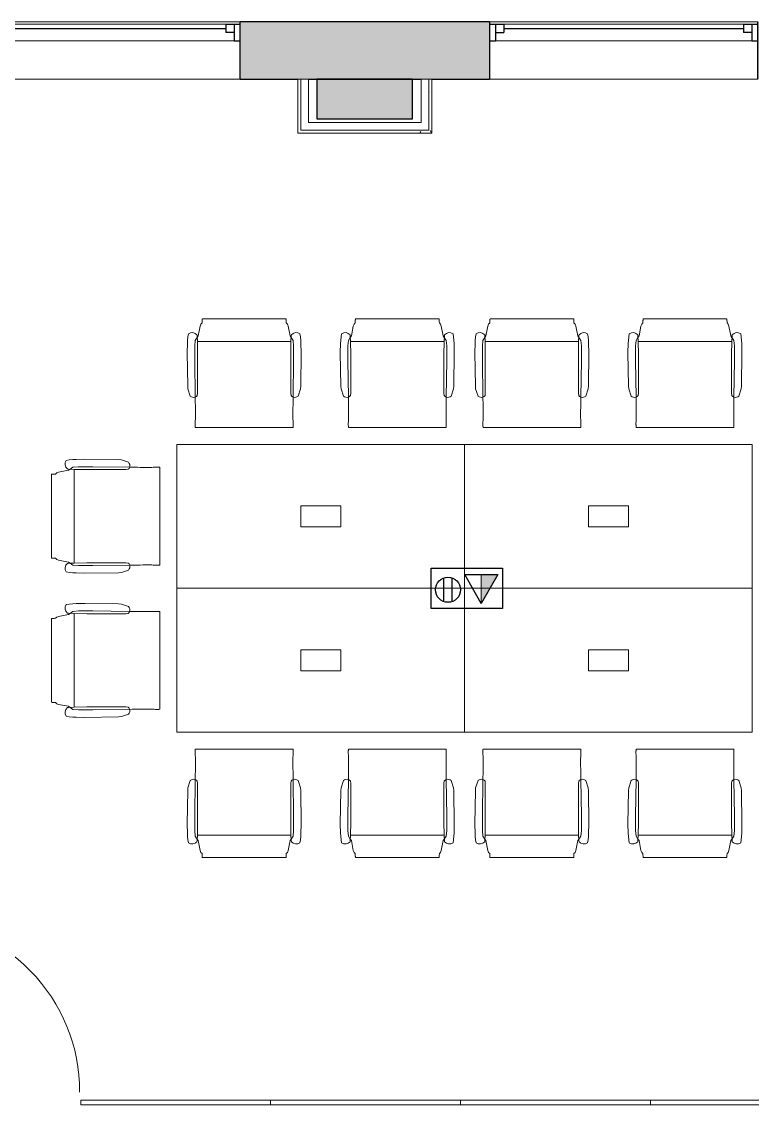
# Model space of a CAD drawing. Header units: inches. Extents: x 1808 to 2428, y 950 to 1857.
# Drawn here: x 2033.1 to 2185.4, y 1630.3 to 1856.9 of the extents above; entities that cross this region are included whole.
import ezdxf

# ---------------------------------------------------------------- set-up
doc = ezdxf.new("R2010")
doc.units = ezdxf.units.IN
doc.header["$MEASUREMENT"] = 0
for name, color, linetype, lineweight in [('A-ANNO-NOTE', 131, 'Continuous', 40), ('A-DOOR', 31, 'Continuous', 18), ('A-GENM', 13, 'Continuous', 18), ('A-GLAZ', 151, 'Continuous', 18), ('A-GLAZ-CURT', 52, 'Continuous', 9), ('A-WALL', 113, 'Continuous', 18), ('A-WALL-PATT', 111, 'Continuous', 18), ('I-FURN', 30, 'Continuous', 9), ('I-FURN-PNLS', 30, 'Continuous', 9), ('I-WALL', 2, 'Continuous', 18)]:
    doc.layers.add(name, color=color, linetype=linetype, lineweight=lineweight)
pattern_1 = [(0, (0, 0), (15.36, 3.84), [0.634, -10.886, 0.634, -10.886, -61.44]), (0, (0, 0), (15.36, 3.84), [-23.04, 0.634, -22.406, 0.634, -10.886, -26.88]), (0, (0, 0), (15.36, 3.84), [-57.6, 0.634, -7.046, 0.634, -18.566]), (120, (5.76, 1.92), (-11.0055376, 11.38215), [0.634, -10.886, 0.634, -10.886, -61.44]), (120, (5.76, 1.92), (-11.0055376, 11.38215), [-23.04, 0.634, -22.406, 0.634, -10.886, -26.88]), (120, (5.76, 1.92), (-11.0055376, 11.38215), [-57.6, 0.634, -7.046, 0.634, -18.566]), (240, (7.68, 9.6), (-4.3544624, -15.22215), [0.634, -10.886, 0.634, -10.886, -61.44]), (240, (7.68, 9.6), (-4.3544624, -15.22215), [-23.04, 0.634, -22.406, 0.634, -10.886, -26.88]), (240, (7.68, 9.6), (-4.3544624, -15.22215), [-57.6, 0.634, -7.046, 0.634, -18.566])]

# ---------------------------------------------------------------- blocks, each defined once
blk = doc.blocks.new('Generic Models 1 - Generic Models 1-7194762-MEZZANINE  POWER _ SIGNAL')
at = {"layer": 'A-GENM', "lineweight": 9}
h = blk.add_hatch(color=7, dxfattribs=at)
h.paths.add_polyline_path([(2189.66, 1049.66), (2200.38, 1049.66), (2200.38, 1062.93), (2173, 1062.93), (2173, 1049.66)], flags=0)
h.paths.add_polyline_path([(2200.38, 1262.58), (2200.38, 1270.53), (2176.63, 1270.53), (2176.63, 1262.58), (2189.66, 1262.58)], flags=0)
h.paths.add_polyline_path([(2367.13, 1346.73), (2374.63, 1346.73), (2374.63, 1365.98), (2367.13, 1365.98), (2367.13, 1358.18)], flags=0)
h.paths.add_polyline_path([(1921.63, 1443.7), (1951.63, 1443.7), (1951.63, 1459.54), (1921.63, 1459.54), (1921.63, 1449.7)], flags=0)
h.paths.add_polyline_path([(2184.63, 1445.23), (2205.63, 1445.23), (2205.63, 1459.73), (2184.63, 1459.73)], flags=0)
h.paths.add_polyline_path([(2367.63, 1446.22), (2374.63, 1446.22), (2374.63, 1459.73), (2367.63, 1459.73)], flags=0)
h.paths.add_polyline_path([(1844.88, 1610.85), (1844.88, 1660.6), (1829.88, 1660.6), (1829.88, 1665.6), (1819.63, 1665.6), (1819.63, 1610.85)], flags=0)
h.paths.add_polyline_path([(2374.63, 1630.31), (2374.63, 1681.1), (2365.13, 1681.1), (2365.13, 1630.31)], flags=0)
h.paths.add_polyline_path([(1991.25, 1642.75), (2009.38, 1642.75), (2009.38, 1665.6), (1990.88, 1665.6), (1990.88, 1642.75), (1991.2, 1642.75)], flags=0)
h.paths.add_polyline_path([(2224.38, 1646.48), (2224.38, 1665.6), (2205.88, 1665.6), (2205.88, 1646.48), (2224.13, 1646.48)], flags=0)
h.paths.add_polyline_path([(2009.38, 1819.62), (2009.88, 1819.62), (2009.88, 1844.85), (1990.83, 1844.85), (1990.83, 1844.2), (1990.88, 1844.2), (1990.88, 1819.62)], flags=0)
h.paths.add_polyline_path([(2205.88, 1833.6), (2232.75, 1833.6), (2232.75, 1844.85), (2205.88, 1844.85)], flags=0)
h.paths.add_polyline_path([(1828.13, 1833.6), (1828.13, 1844.85), (1819.63, 1844.85), (1819.63, 1833.6)], flags=0)
h.paths.add_polyline_path([(2374.63, 1836.23), (2374.63, 1844.85), (2356.63, 1844.85), (2356.63, 1836.23)], flags=0)
h.paths.add_polyline_path([(1913.9, 1836.6), (1913.9, 1844.85), (1899.93, 1844.85), (1899.93, 1836.6)], flags=0)
h.paths.add_polyline_path([(2114.57, 1836.6), (2114.57, 1844.85), (2094.6, 1844.85), (2094.6, 1836.6), (2110.29, 1836.6)], flags=0)
at = {"layer": 'A-GENM', "color": 8, "lineweight": 30}
for p, q in [((2114.57, 1844.85), (2094.6, 1844.85)), ((2094.6, 1844.85), (2094.6, 1836.6)), ((2114.57, 1836.6), (2114.57, 1844.85)), ((2094.6, 1836.6), (2114.57, 1836.6))]:
    blk.add_line(p, q, dxfattribs=at)
blk = doc.blocks.new('Window-Double-Hung - 48_ X 48_-7273517-MEZZANINE  POWER _ SIGNAL')
at = {"layer": 'A-GLAZ', "color": 8, "lineweight": 30}
for p, q in [((-28, 6), (-28, -6)), ((-28, 5.5), (-25, 5.5)), ((-26.75, 5.5), (-26.75, 2)), ((-25, 5.5), (-25, 3.75)), ((-25, 4.625), (25, 4.625)), ((25, 5.5), (28, 5.5)), ((25, 5.5), (25, 3.75)), ((26.75, 5.5), (26.75, 2)), ((28, -6), (28, 6)), ((-26.75, 3.75), (-25, 3.75)), ((26.75, 3.75), (25, 3.75)), ((-28, 2), (-26.75, 2)), ((26.75, 2), (28, 2))]:
    blk.add_line(p, q, dxfattribs=at)
at = {"layer": 'A-GLAZ'}
for p, q in [((28, 6), (-28, 6)), ((-28, -6), (28, -6))]:
    blk.add_line(p, q, dxfattribs=at)
at = {"layer": 'A-GLAZ', "lineweight": 9}
for p, q in [((-25, 5.5), (25, 5.5)), ((-26.75, 2), (26.75, 2))]:
    blk.add_line(p, q, dxfattribs=at)
blk = doc.blocks.new('large conference tables - large conference tables-7555010-MEZZANINE  POWER _ SIGNAL')
at = {"layer": 'I-FURN'}
for p, q in [((-85.14, 54.68), (-85.54, 52.61)), ((-84.99, 55.06), (-85.14, 54.68)), ((-84.74, 55.32), (-84.99, 55.06)), ((-67.25, 56.16), (-84.68, 56.16)), ((-66.94, 55.06), (-67.2, 55.32)), ((-66.87, 54.92), (-66.94, 55.06)), ((-66.79, 54.68), (-66.87, 54.92)), ((-66.39, 52.61), (-66.79, 54.68)), ((-53.61, 52.61), (-53.21, 54.68)), ((-53.21, 54.68), (-53.13, 54.92)), ((-53.13, 54.92), (-53.06, 55.06)), ((-53.06, 55.06), (-52.8, 55.32)), ((-52.75, 56.16), (-35.32, 56.16)), ((-35.26, 55.32), (-35.01, 55.06)), ((-35.01, 55.06), (-34.86, 54.68)), ((-34.86, 54.68), (-34.46, 52.61)), ((-25.14, 54.68), (-25.54, 52.61)), ((-24.99, 55.06), (-25.14, 54.68)), ((-24.74, 55.32), (-24.99, 55.06)), ((-7.25, 56.16), (-24.68, 56.16)), ((-6.94, 55.06), (-7.2, 55.32)), ((-6.87, 54.92), (-6.94, 55.06)), ((-6.79, 54.68), (-6.87, 54.92)), ((-6.39, 52.61), (-6.79, 54.68)), ((6.39, 52.61), (6.79, 54.68)), ((6.79, 54.68), (6.87, 54.92)), ((6.87, 54.92), (6.94, 55.06)), ((6.94, 55.06), (7.2, 55.32)), ((7.25, 56.16), (24.68, 56.16)), ((24.74, 55.32), (24.99, 55.06)), ((24.99, 55.06), (25.14, 54.68)), ((25.14, 54.68), (25.54, 52.61)), ((-87.7, 52.45), (-87.77, 51.68)), ((-87.59, 53.06), (-87.7, 52.45)), ((-85.77, 52.28), (-86.18, 51.68)), ((-85.79, 52.61), (-85.81, 52.84)), ((-85.73, 51.45), (-85.79, 52.61)), ((-85.54, 52.61), (-85.77, 52.28)), ((-66.16, 52.28), (-66.39, 52.61)), ((-66.14, 52.61), (-66.21, 51.45)), ((-65.76, 51.68), (-66.16, 52.28)), ((-66.12, 52.84), (-66.14, 52.61)), ((-64.23, 52.45), (-64.34, 53.06)), ((-64.16, 51.68), (-64.23, 52.45)), ((-55.84, 51.68), (-55.77, 52.45)), ((-55.77, 52.45), (-55.66, 53.06)), ((-54.24, 51.68), (-53.84, 52.28)), ((-53.88, 52.84), (-53.86, 52.61)), ((-53.86, 52.61), (-53.79, 51.45)), ((-53.84, 52.28), (-53.61, 52.61)), ((-34.46, 52.61), (-34.23, 52.28)), ((-34.27, 51.45), (-34.21, 52.61)), ((-34.23, 52.28), (-33.82, 51.68)), ((-34.21, 52.61), (-34.19, 52.84)), ((-32.41, 53.06), (-32.3, 52.45)), ((-32.3, 52.45), (-32.23, 51.68)), ((-27.7, 52.45), (-27.77, 51.68)), ((-27.59, 53.06), (-27.7, 52.45)), ((-25.77, 52.28), (-26.18, 51.68)), ((-25.79, 52.61), (-25.81, 52.84)), ((-25.73, 51.45), (-25.79, 52.61)), ((-25.54, 52.61), (-25.77, 52.28)), ((-6.16, 52.28), (-6.39, 52.61)), ((-6.14, 52.61), (-6.21, 51.45)), ((-5.76, 51.68), (-6.16, 52.28)), ((-6.12, 52.84), (-6.14, 52.61)), ((-4.23, 52.45), (-4.34, 53.06)), ((-4.16, 51.68), (-4.23, 52.45)), ((4.16, 51.68), (4.23, 52.45)), ((4.23, 52.45), (4.34, 53.06)), ((5.76, 51.68), (6.16, 52.28)), ((6.12, 52.84), (6.14, 52.61)), ((6.14, 52.61), (6.21, 51.45)), ((6.16, 52.28), (6.39, 52.61)), ((25.54, 52.61), (25.77, 52.28)), ((25.73, 51.45), (25.79, 52.61)), ((25.77, 52.28), (26.18, 51.68)), ((25.79, 52.61), (25.81, 52.84)), ((27.59, 53.06), (27.7, 52.45)), ((27.7, 52.45), (27.77, 51.68)), ((-87.8, 51.03), (-87.85, 49.17)), ((-87.77, 51.68), (-87.8, 51.03)), ((-86.18, 51.68), (-86.28, 50.52)), ((-86.28, 50.52), (-86.28, 47.52)), ((-85.68, 48.77), (-85.73, 51.45)), ((-85.73, 51.45), (-66.21, 51.45)), ((-66.21, 51.45), (-66.25, 48.77)), ((-65.65, 50.52), (-65.76, 51.68)), ((-65.65, 47.52), (-65.65, 50.52)), ((-64.13, 51.03), (-64.16, 51.68)), ((-64.08, 49.17), (-64.13, 51.03)), ((-55.92, 49.17), (-55.87, 51.03)), ((-55.87, 51.03), (-55.84, 51.68)), ((-54.35, 50.52), (-54.24, 51.68)), ((-54.35, 47.52), (-54.35, 50.52)), ((-53.79, 51.45), (-53.75, 48.77)), ((-34.27, 51.45), (-53.79, 51.45)), ((-34.32, 48.77), (-34.27, 51.45)), ((-33.82, 51.68), (-33.72, 50.52)), ((-33.72, 50.52), (-33.72, 47.52)), ((-32.23, 51.68), (-32.2, 51.03)), ((-32.2, 51.03), (-32.15, 49.17)), ((-27.8, 51.03), (-27.85, 49.17)), ((-27.77, 51.68), (-27.8, 51.03)), ((-26.18, 51.68), (-26.28, 50.52)), ((-26.28, 50.52), (-26.28, 47.52)), ((-25.68, 48.77), (-25.73, 51.45)), ((-25.73, 51.45), (-6.21, 51.45)), ((-6.21, 51.45), (-6.25, 48.77)), ((-5.65, 50.52), (-5.76, 51.68)), ((-5.65, 47.52), (-5.65, 50.52)), ((-4.13, 51.03), (-4.16, 51.68)), ((-4.08, 49.17), (-4.13, 51.03)), ((4.08, 49.17), (4.13, 51.03)), ((4.13, 51.03), (4.16, 51.68)), ((5.65, 50.52), (5.76, 51.68)), ((5.65, 47.52), (5.65, 50.52)), ((6.21, 51.45), (6.25, 48.77)), ((25.73, 51.45), (6.21, 51.45)), ((25.68, 48.77), (25.73, 51.45)), ((26.18, 51.68), (26.28, 50.52)), ((26.28, 50.52), (26.28, 47.52)), ((27.77, 51.68), (27.8, 51.03)), ((27.8, 51.03), (27.85, 49.17)), ((-87.85, 49.17), (-87.75, 42.17)), ((-85.68, 40.68), (-85.68, 48.77)), ((-66.25, 48.77), (-66.25, 40.68)), ((-64.18, 42.17), (-64.08, 49.17)), ((-55.82, 42.17), (-55.92, 49.17)), ((-53.75, 48.77), (-53.75, 40.68)), ((-34.32, 40.68), (-34.32, 48.77)), ((-32.15, 49.17), (-32.25, 42.17)), ((-27.85, 49.17), (-27.75, 42.17)), ((-25.68, 40.68), (-25.68, 48.77)), ((-6.25, 48.77), (-6.25, 40.68)), ((-4.18, 42.17), (-4.08, 49.17)), ((4.18, 42.17), (4.08, 49.17)), ((6.25, 48.77), (6.25, 40.68)), ((25.68, 40.68), (25.68, 48.77)), ((27.85, 49.17), (27.75, 42.17)), ((-86.28, 47.52), (-86.17, 39.85)), ((-65.76, 39.85), (-65.65, 47.52)), ((-54.24, 39.85), (-54.35, 47.52)), ((-33.72, 47.52), (-33.83, 39.85)), ((-26.28, 47.52), (-26.17, 39.85)), ((-5.76, 39.85), (-5.65, 47.52)), ((5.76, 39.85), (5.65, 47.52)), ((26.28, 47.52), (26.17, 39.85)), ((-87.75, 42.17), (-87.69, 41.58)), ((-87.69, 41.58), (-87.2, 40.08)), ((-64.73, 40.08), (-64.24, 41.58)), ((-64.24, 41.58), (-64.18, 42.17)), ((-55.76, 41.58), (-55.82, 42.17)), ((-55.27, 40.08), (-55.76, 41.58)), ((-32.31, 41.58), (-32.8, 40.08)), ((-32.25, 42.17), (-32.31, 41.58)), ((-27.75, 42.17), (-27.69, 41.58)), ((-27.69, 41.58), (-27.2, 40.08)), ((-4.73, 40.08), (-4.24, 41.58)), ((-4.24, 41.58), (-4.18, 42.17)), ((4.24, 41.58), (4.18, 42.17)), ((4.73, 40.08), (4.24, 41.58)), ((27.69, 41.58), (27.2, 40.08)), ((27.75, 42.17), (27.69, 41.58)), ((-85.74, 40.18), (-85.68, 40.68)), ((-66.25, 40.68), (-66.19, 40.18)), ((-53.75, 40.68), (-53.81, 40.18)), ((-34.26, 40.18), (-34.32, 40.68)), ((-25.74, 40.18), (-25.68, 40.68)), ((-6.25, 40.68), (-6.19, 40.18)), ((6.25, 40.68), (6.19, 40.18)), ((25.74, 40.18), (25.68, 40.68)), ((-86.14, 33.53), (-65.8, 33.53)), ((-33.86, 33.53), (-54.2, 33.53)), ((-26.14, 33.53), (-5.8, 33.53)), ((26.14, 33.53), (5.8, 33.53)), ((-112.45, 26.77), (-113.06, 26.66)), ((-111.68, 26.84), (-112.45, 26.77)), ((-111.68, 25.24), (-112.28, 24.84)), ((-111.03, 26.87), (-111.68, 26.84)), ((-110.52, 25.35), (-111.68, 25.24)), ((-109.17, 26.92), (-111.03, 26.87)), ((-107.52, 25.35), (-110.52, 25.35)), ((-102.17, 26.82), (-109.17, 26.92)), ((-99.85, 25.24), (-107.52, 25.35)), ((-101.58, 26.76), (-102.17, 26.82)), ((-100.08, 26.27), (-101.58, 26.76)), ((-93.53, 4.86), (-93.53, 25.2)), ((-116.16, 23.75), (-116.16, 6.32)), ((-115.06, 24.06), (-115.32, 23.8)), ((-114.92, 24.13), (-115.06, 24.06)), ((-114.68, 24.21), (-114.92, 24.13)), ((-112.61, 24.61), (-114.68, 24.21)), ((-112.84, 24.88), (-112.61, 24.86)), ((-112.61, 24.86), (-111.45, 24.79)), ((-112.28, 24.84), (-112.61, 24.61)), ((-111.45, 24.79), (-108.77, 24.75)), ((-111.45, 5.27), (-111.45, 24.79)), ((-108.77, 24.75), (-100.68, 24.75)), ((-100.68, 24.75), (-100.18, 24.81)), ((-115.32, 6.26), (-115.06, 6.01)), ((-115.06, 6.01), (-114.68, 5.86)), ((-114.68, 5.86), (-112.61, 5.46)), ((-112.61, 5.21), (-112.84, 5.19)), ((-112.61, 5.46), (-112.28, 5.23)), ((-111.45, 5.27), (-112.61, 5.21)), ((-112.28, 5.23), (-111.68, 4.82)), ((-111.68, 4.82), (-110.52, 4.72)), ((-108.77, 5.32), (-111.45, 5.27)), ((-110.52, 4.72), (-107.52, 4.72)), ((-100.68, 5.32), (-108.77, 5.32)), ((-107.52, 4.72), (-99.85, 4.83)), ((-100.18, 5.26), (-100.68, 5.32)), ((-113.06, 3.41), (-112.45, 3.3)), ((-112.45, 3.3), (-111.68, 3.23)), ((-111.68, 3.23), (-111.03, 3.2)), ((-111.03, 3.2), (-109.17, 3.15)), ((-109.17, 3.15), (-102.17, 3.25)), ((-102.17, 3.25), (-101.58, 3.31)), ((-101.58, 3.31), (-100.08, 3.8)), ((-113.06, -3.41), (-112.45, -3.3)), ((-112.45, -3.3), (-111.68, -3.23)), ((-111.68, -3.23), (-111.03, -3.2)), ((-111.03, -3.2), (-109.17, -3.15)), ((-109.17, -3.15), (-102.17, -3.25)), ((-102.17, -3.25), (-101.58, -3.31)), ((-101.58, -3.31), (-100.08, -3.8)), ((-116.16, -23.75), (-116.16, -6.32)), ((-115.32, -6.26), (-115.06, -6.01)), ((-115.06, -6.01), (-114.68, -5.86)), ((-114.68, -5.86), (-112.61, -5.46)), ((-112.61, -5.21), (-112.84, -5.19)), ((-111.45, -5.27), (-112.61, -5.21)), ((-112.61, -5.46), (-112.28, -5.23)), ((-112.28, -5.23), (-111.68, -4.82)), ((-111.68, -4.82), (-110.52, -4.72)), ((-108.77, -5.32), (-111.45, -5.27)), ((-111.45, -5.27), (-111.45, -24.79)), ((-110.52, -4.72), (-107.52, -4.72)), ((-100.68, -5.32), (-108.77, -5.32)), ((-107.52, -4.72), (-99.85, -4.83)), ((-100.18, -5.26), (-100.68, -5.32)), ((-93.53, -4.86), (-93.53, -25.2)), ((-115.06, -24.06), (-115.32, -23.8)), ((-114.92, -24.13), (-115.06, -24.06)), ((-114.68, -24.21), (-114.92, -24.13)), ((-112.61, -24.61), (-114.68, -24.21)), ((-112.84, -24.88), (-112.61, -24.86)), ((-112.28, -24.84), (-112.61, -24.61)), ((-112.61, -24.86), (-111.45, -24.79)), ((-111.68, -25.24), (-112.28, -24.84)), ((-111.45, -24.79), (-108.77, -24.75)), ((-108.77, -24.75), (-100.68, -24.75)), ((-100.68, -24.75), (-100.18, -24.81)), ((-112.45, -26.77), (-113.06, -26.66)), ((-111.68, -26.84), (-112.45, -26.77)), ((-110.52, -25.35), (-111.68, -25.24)), ((-111.03, -26.87), (-111.68, -26.84)), ((-109.17, -26.92), (-111.03, -26.87)), ((-107.52, -25.35), (-110.52, -25.35)), ((-102.17, -26.82), (-109.17, -26.92)), ((-99.85, -25.24), (-107.52, -25.35)), ((-101.58, -26.76), (-102.17, -26.82)), ((-100.08, -26.27), (-101.58, -26.76)), ((-86.14, -33.53), (-65.8, -33.53)), ((-33.86, -33.53), (-54.2, -33.53)), ((-26.14, -33.53), (-5.8, -33.53)), ((26.14, -33.53), (5.8, -33.53)), ((-87.69, -41.58), (-87.2, -40.08)), ((-86.28, -47.52), (-86.17, -39.85)), ((-85.74, -40.18), (-85.68, -40.68)), ((-85.68, -40.68), (-85.68, -48.77)), ((-66.25, -40.68), (-66.19, -40.18)), ((-66.25, -48.77), (-66.25, -40.68)), ((-65.76, -39.85), (-65.65, -47.52)), ((-64.73, -40.08), (-64.24, -41.58)), ((-55.27, -40.08), (-55.76, -41.58)), ((-54.24, -39.85), (-54.35, -47.52)), ((-53.75, -40.68), (-53.81, -40.18)), ((-53.75, -48.77), (-53.75, -40.68)), ((-34.26, -40.18), (-34.32, -40.68)), ((-34.32, -40.68), (-34.32, -48.77)), ((-33.72, -47.52), (-33.83, -39.85)), ((-32.31, -41.58), (-32.8, -40.08)), ((-27.69, -41.58), (-27.2, -40.08)), ((-26.28, -47.52), (-26.17, -39.85)), ((-25.74, -40.18), (-25.68, -40.68)), ((-25.68, -40.68), (-25.68, -48.77)), ((-6.25, -40.68), (-6.19, -40.18)), ((-6.25, -48.77), (-6.25, -40.68)), ((-5.76, -39.85), (-5.65, -47.52)), ((-4.73, -40.08), (-4.24, -41.58)), ((4.73, -40.08), (4.24, -41.58)), ((5.76, -39.85), (5.65, -47.52)), ((6.25, -40.68), (6.19, -40.18)), ((6.25, -48.77), (6.25, -40.68)), ((25.74, -40.18), (25.68, -40.68)), ((25.68, -40.68), (25.68, -48.77)), ((26.28, -47.52), (26.17, -39.85)), ((27.69, -41.58), (27.2, -40.08)), ((-87.85, -49.17), (-87.75, -42.17)), ((-87.75, -42.17), (-87.69, -41.58)), ((-64.24, -41.58), (-64.18, -42.17)), ((-64.18, -42.17), (-64.08, -49.17)), ((-55.82, -42.17), (-55.92, -49.17)), ((-55.76, -41.58), (-55.82, -42.17)), ((-32.25, -42.17), (-32.31, -41.58)), ((-32.15, -49.17), (-32.25, -42.17)), ((-27.85, -49.17), (-27.75, -42.17)), ((-27.75, -42.17), (-27.69, -41.58)), ((-4.24, -41.58), (-4.18, -42.17)), ((-4.18, -42.17), (-4.08, -49.17)), ((4.18, -42.17), (4.08, -49.17)), ((4.24, -41.58), (4.18, -42.17)), ((27.75, -42.17), (27.69, -41.58)), ((27.85, -49.17), (27.75, -42.17)), ((-86.28, -50.52), (-86.28, -47.52)), ((-65.65, -47.52), (-65.65, -50.52)), ((-54.35, -47.52), (-54.35, -50.52)), ((-33.72, -50.52), (-33.72, -47.52)), ((-26.28, -50.52), (-26.28, -47.52)), ((-5.65, -47.52), (-5.65, -50.52)), ((5.65, -47.52), (5.65, -50.52)), ((26.28, -50.52), (26.28, -47.52)), ((-87.8, -51.03), (-87.85, -49.17)), ((-85.68, -48.77), (-85.73, -51.45)), ((-66.21, -51.45), (-66.25, -48.77)), ((-64.08, -49.17), (-64.13, -51.03)), ((-55.92, -49.17), (-55.87, -51.03)), ((-53.79, -51.45), (-53.75, -48.77)), ((-34.32, -48.77), (-34.27, -51.45)), ((-32.2, -51.03), (-32.15, -49.17)), ((-27.8, -51.03), (-27.85, -49.17)), ((-25.68, -48.77), (-25.73, -51.45)), ((-6.21, -51.45), (-6.25, -48.77)), ((-4.08, -49.17), (-4.13, -51.03)), ((4.08, -49.17), (4.13, -51.03)), ((6.21, -51.45), (6.25, -48.77)), ((25.68, -48.77), (25.73, -51.45)), ((27.8, -51.03), (27.85, -49.17)), ((-87.77, -51.68), (-87.8, -51.03)), ((-87.7, -52.45), (-87.77, -51.68)), ((-86.18, -51.68), (-86.28, -50.52)), ((-85.77, -52.28), (-86.18, -51.68)), ((-85.73, -51.45), (-85.79, -52.61)), ((-85.73, -51.45), (-66.21, -51.45)), ((-66.14, -52.61), (-66.21, -51.45)), ((-65.76, -51.68), (-66.16, -52.28)), ((-65.65, -50.52), (-65.76, -51.68)), ((-64.16, -51.68), (-64.23, -52.45)), ((-64.13, -51.03), (-64.16, -51.68)), ((-55.87, -51.03), (-55.84, -51.68)), ((-55.84, -51.68), (-55.77, -52.45)), ((-54.35, -50.52), (-54.24, -51.68)), ((-54.24, -51.68), (-53.84, -52.28)), ((-53.86, -52.61), (-53.79, -51.45)), ((-34.27, -51.45), (-53.79, -51.45)), ((-34.27, -51.45), (-34.21, -52.61)), ((-34.23, -52.28), (-33.82, -51.68)), ((-33.82, -51.68), (-33.72, -50.52)), ((-32.3, -52.45), (-32.23, -51.68)), ((-32.23, -51.68), (-32.2, -51.03)), ((-27.77, -51.68), (-27.8, -51.03)), ((-27.7, -52.45), (-27.77, -51.68)), ((-26.18, -51.68), (-26.28, -50.52)), ((-25.77, -52.28), (-26.18, -51.68)), ((-25.73, -51.45), (-25.79, -52.61)), ((-25.73, -51.45), (-6.21, -51.45)), ((-6.14, -52.61), (-6.21, -51.45)), ((-5.76, -51.68), (-6.16, -52.28)), ((-5.65, -50.52), (-5.76, -51.68)), ((-4.16, -51.68), (-4.23, -52.45)), ((-4.13, -51.03), (-4.16, -51.68)), ((4.13, -51.03), (4.16, -51.68)), ((4.16, -51.68), (4.23, -52.45)), ((5.65, -50.52), (5.76, -51.68)), ((5.76, -51.68), (6.16, -52.28)), ((6.14, -52.61), (6.21, -51.45)), ((25.73, -51.45), (6.21, -51.45)), ((25.73, -51.45), (25.79, -52.61)), ((25.77, -52.28), (26.18, -51.68)), ((26.18, -51.68), (26.28, -50.52)), ((27.7, -52.45), (27.77, -51.68)), ((27.77, -51.68), (27.8, -51.03)), ((-87.59, -53.06), (-87.7, -52.45)), ((-85.79, -52.61), (-85.81, -52.84)), ((-85.54, -52.61), (-85.77, -52.28)), ((-85.14, -54.68), (-85.54, -52.61)), ((-66.39, -52.61), (-66.79, -54.68)), ((-66.16, -52.28), (-66.39, -52.61)), ((-66.12, -52.84), (-66.14, -52.61)), ((-64.23, -52.45), (-64.34, -53.06)), ((-55.77, -52.45), (-55.66, -53.06)), ((-53.88, -52.84), (-53.86, -52.61)), ((-53.84, -52.28), (-53.61, -52.61)), ((-53.61, -52.61), (-53.21, -54.68)), ((-34.86, -54.68), (-34.46, -52.61)), ((-34.46, -52.61), (-34.23, -52.28)), ((-34.21, -52.61), (-34.19, -52.84)), ((-32.41, -53.06), (-32.3, -52.45)), ((-27.59, -53.06), (-27.7, -52.45)), ((-25.79, -52.61), (-25.81, -52.84)), ((-25.54, -52.61), (-25.77, -52.28)), ((-25.14, -54.68), (-25.54, -52.61)), ((-6.39, -52.61), (-6.79, -54.68)), ((-6.16, -52.28), (-6.39, -52.61)), ((-6.12, -52.84), (-6.14, -52.61)), ((-4.23, -52.45), (-4.34, -53.06)), ((4.23, -52.45), (4.34, -53.06)), ((6.12, -52.84), (6.14, -52.61)), ((6.16, -52.28), (6.39, -52.61)), ((6.39, -52.61), (6.79, -54.68)), ((25.14, -54.68), (25.54, -52.61)), ((25.54, -52.61), (25.77, -52.28)), ((25.79, -52.61), (25.81, -52.84)), ((27.59, -53.06), (27.7, -52.45)), ((-84.99, -55.06), (-85.14, -54.68)), ((-84.74, -55.32), (-84.99, -55.06)), ((-67.25, -56.16), (-84.68, -56.16)), ((-66.94, -55.06), (-67.2, -55.32)), ((-66.87, -54.92), (-66.94, -55.06)), ((-66.79, -54.68), (-66.87, -54.92)), ((-53.21, -54.68), (-53.13, -54.92)), ((-53.13, -54.92), (-53.06, -55.06)), ((-53.06, -55.06), (-52.8, -55.32)), ((-52.75, -56.16), (-35.32, -56.16)), ((-35.26, -55.32), (-35.01, -55.06)), ((-35.01, -55.06), (-34.86, -54.68)), ((-24.99, -55.06), (-25.14, -54.68)), ((-24.74, -55.32), (-24.99, -55.06)), ((-7.25, -56.16), (-24.68, -56.16)), ((-6.94, -55.06), (-7.2, -55.32)), ((-6.87, -54.92), (-6.94, -55.06)), ((-6.79, -54.68), (-6.87, -54.92)), ((6.79, -54.68), (6.87, -54.92)), ((6.87, -54.92), (6.94, -55.06)), ((6.94, -55.06), (7.2, -55.32)), ((7.25, -56.16), (24.68, -56.16)), ((24.74, -55.32), (24.99, -55.06)), ((24.99, -55.06), (25.14, -54.68))]:
    blk.add_line(p, q, dxfattribs=at)
for centre, radius, start, end in [((-86.82, 51.99), 1.32, 40.065, 125.935), ((-65.11, 51.99), 1.32, 54.065, 139.935), ((-54.89, 51.99), 1.32, 40.065, 125.935), ((-33.18, 51.99), 1.32, 54.065, 139.935), ((-26.82, 51.99), 1.32, 40.065, 125.935), ((-5.11, 51.99), 1.32, 54.065, 139.935), ((5.11, 51.99), 1.32, 40.065, 125.935), ((26.82, 51.99), 1.32, 54.065, 139.935), ((-86.48, 40.93), 1.12, 229.743, 286.0891), ((-86.4, 40.6), 0.781, 286.8466, 327.6782), ((-65.53, 40.6), 0.781, 212.3218, 253.1534), ((-65.45, 40.93), 1.12, 253.9109, 310.257), ((-54.55, 40.93), 1.12, 229.743, 286.0891), ((-54.47, 40.6), 0.781, 286.8466, 327.6782), ((-33.6, 40.6), 0.781, 212.3218, 253.1534), ((-33.52, 40.93), 1.12, 253.9109, 310.257), ((-26.48, 40.93), 1.12, 229.743, 286.0891), ((-26.4, 40.6), 0.781, 286.8466, 327.6782), ((-5.53, 40.6), 0.781, 212.3218, 253.1534), ((-5.45, 40.93), 1.12, 253.9109, 310.257), ((5.45, 40.93), 1.12, 229.743, 286.0891), ((5.53, 40.6), 0.781, 286.8466, 327.6782), ((26.4, 40.6), 0.781, 212.3218, 253.1534), ((26.48, 40.93), 1.12, 253.9109, 310.257), ((-111.99, 25.89), 1.32, 144.065, 229.935), ((-100.6, 25.47), 0.781, 302.3218, 343.1534), ((-100.93, 25.55), 1.12, 343.9109, 40.257), ((-111.99, 4.18), 1.32, 130.065, 215.935), ((-100.6, 4.6), 0.781, 16.8466, 57.6782), ((-100.93, 4.52), 1.12, 319.743, 16.0891), ((-111.99, -4.18), 1.32, 144.065, 229.935), ((-100.93, -4.52), 1.12, 343.9109, 40.257), ((-100.6, -4.6), 0.781, 302.3218, 343.1534), ((-111.99, -25.89), 1.32, 130.065, 215.935), ((-100.6, -25.47), 0.781, 16.8466, 57.6782), ((-100.93, -25.55), 1.12, 319.743, 16.0891), ((-86.48, -40.93), 1.12, 73.9109, 130.257), ((-86.4, -40.6), 0.781, 32.3218, 73.1534), ((-65.53, -40.6), 0.781, 106.8466, 147.6782), ((-65.45, -40.93), 1.12, 49.743, 106.0891), ((-54.55, -40.93), 1.12, 73.9109, 130.257), ((-54.47, -40.6), 0.781, 32.3218, 73.1534), ((-33.6, -40.6), 0.781, 106.8466, 147.6782), ((-33.52, -40.93), 1.12, 49.743, 106.0891), ((-26.48, -40.93), 1.12, 73.9109, 130.257), ((-26.4, -40.6), 0.781, 32.3218, 73.1534), ((-5.53, -40.6), 0.781, 106.8466, 147.6782), ((-5.45, -40.93), 1.12, 49.743, 106.0891), ((5.45, -40.93), 1.12, 73.9109, 130.257), ((5.53, -40.6), 0.781, 32.3218, 73.1534), ((26.4, -40.6), 0.781, 106.8466, 147.6782), ((26.48, -40.93), 1.12, 49.743, 106.0891), ((-86.82, -51.99), 1.32, 234.065, 319.935), ((-65.11, -51.99), 1.32, 220.065, 305.935), ((-54.89, -51.99), 1.32, 234.065, 319.935), ((-33.18, -51.99), 1.32, 220.065, 305.935), ((-26.82, -51.99), 1.32, 234.065, 319.935), ((-5.11, -51.99), 1.32, 220.065, 305.935), ((5.11, -51.99), 1.32, 234.065, 319.935), ((26.82, -51.99), 1.32, 220.065, 305.935)]:
    blk.add_arc(centre, radius, start, end, dxfattribs=at)
for points, knots in [([(-84.68, 56.16), (-84.68, 56.16), (-84.69, 56.14), (-84.7, 56.09), (-84.71, 56.03), (-84.71, 55.94), (-84.72, 55.84), (-84.73, 55.69), (-84.73, 55.51), (-84.74, 55.37), (-84.74, 55.32)], [0, 0, 0, 0, 0.111111, 0.222222, 0.333333, 0.444444, 0.555556, 0.666667, 0.888889, 1, 1, 1, 1]), ([(-67.2, 55.32), (-67.2, 55.51), (-67.21, 55.78), (-67.22, 56), (-67.23, 56.09), (-67.24, 56.14), (-67.25, 56.16), (-67.25, 56.16)], [0, 0, 0, 0, 0.444444, 0.666667, 0.777778, 0.888889, 1, 1, 1, 1]), ([(-52.8, 55.32), (-52.8, 55.37), (-52.8, 55.51), (-52.8, 55.69), (-52.79, 55.84), (-52.78, 55.94), (-52.78, 56.03), (-52.77, 56.09), (-52.76, 56.14), (-52.75, 56.16), (-52.75, 56.16)], [-1, -1, -1, -1, -0.888889, -0.666667, -0.555556, -0.444444, -0.333333, -0.222222, -0.111111, 0, 0, 0, 0]), ([(-35.32, 56.16), (-35.32, 56.16), (-35.31, 56.14), (-35.3, 56.09), (-35.29, 56), (-35.27, 55.78), (-35.27, 55.51), (-35.26, 55.32)], [-1, -1, -1, -1, -0.888889, -0.777778, -0.666667, -0.444444, 0, 0, 0, 0]), ([(-24.68, 56.16), (-24.68, 56.16), (-24.69, 56.14), (-24.7, 56.09), (-24.71, 56.03), (-24.71, 55.94), (-24.72, 55.84), (-24.73, 55.69), (-24.73, 55.51), (-24.74, 55.37), (-24.74, 55.32)], [0, 0, 0, 0, 0.111111, 0.222222, 0.333333, 0.444444, 0.555556, 0.666667, 0.888889, 1, 1, 1, 1]), ([(-7.2, 55.32), (-7.2, 55.51), (-7.21, 55.78), (-7.22, 56), (-7.23, 56.09), (-7.24, 56.14), (-7.25, 56.16), (-7.25, 56.16)], [0, 0, 0, 0, 0.444444, 0.666667, 0.777778, 0.888889, 1, 1, 1, 1]), ([(7.2, 55.32), (7.2, 55.37), (7.2, 55.51), (7.2, 55.69), (7.21, 55.84), (7.22, 55.94), (7.22, 56.03), (7.23, 56.09), (7.24, 56.14), (7.25, 56.16), (7.25, 56.16)], [-1, -1, -1, -1, -0.888889, -0.666667, -0.555556, -0.444444, -0.333333, -0.222222, -0.111111, 0, 0, 0, 0]), ([(24.68, 56.16), (24.68, 56.16), (24.69, 56.14), (24.7, 56.09), (24.71, 56), (24.73, 55.78), (24.73, 55.51), (24.74, 55.32)], [-1, -1, -1, -1, -0.888889, -0.777778, -0.666667, -0.444444, 0, 0, 0, 0]), ([(-86.18, 34.47), (-86.18, 34.39), (-86.18, 34.23), (-86.18, 33.9), (-86.16, 33.6), (-86.14, 33.53), (-86.14, 33.53)], [0, 0, 0, 0, 0.181818, 0.363636, 0.727273, 1, 1, 1, 1]), ([(-65.8, 33.53), (-65.79, 33.53), (-65.79, 33.53), (-65.78, 33.56), (-65.77, 33.62), (-65.77, 33.69), (-65.76, 33.77), (-65.75, 33.91), (-65.75, 34.14), (-65.75, 34.35), (-65.75, 34.47)], [0, 0, 0, 0, 0.090909, 0.181818, 0.272727, 0.363636, 0.454545, 0.545455, 0.727273, 1, 1, 1, 1]), ([(-54.2, 33.53), (-54.21, 33.53), (-54.23, 33.6), (-54.25, 33.9), (-54.25, 34.23), (-54.25, 34.39), (-54.25, 34.47)], [-1, -1, -1, -1, -0.727273, -0.363636, -0.181818, 0, 0, 0, 0]), ([(-33.82, 34.47), (-33.82, 34.35), (-33.82, 34.14), (-33.82, 33.91), (-33.83, 33.77), (-33.83, 33.69), (-33.84, 33.62), (-33.85, 33.56), (-33.86, 33.53), (-33.86, 33.53), (-33.86, 33.53)], [-1, -1, -1, -1, -0.727273, -0.545455, -0.454545, -0.363636, -0.272727, -0.181818, -0.090909, 0, 0, 0, 0]), ([(-26.18, 34.47), (-26.18, 34.39), (-26.18, 34.23), (-26.18, 33.9), (-26.16, 33.6), (-26.14, 33.53), (-26.14, 33.53)], [0, 0, 0, 0, 0.181818, 0.363636, 0.727273, 1, 1, 1, 1]), ([(-5.8, 33.53), (-5.79, 33.53), (-5.79, 33.53), (-5.78, 33.56), (-5.77, 33.62), (-5.77, 33.69), (-5.76, 33.77), (-5.75, 33.91), (-5.75, 34.14), (-5.75, 34.35), (-5.75, 34.47)], [0, 0, 0, 0, 0.090909, 0.181818, 0.272727, 0.363636, 0.454545, 0.545455, 0.727273, 1, 1, 1, 1]), ([(5.8, 33.53), (5.79, 33.53), (5.77, 33.6), (5.75, 33.9), (5.75, 34.23), (5.75, 34.39), (5.75, 34.47)], [-1, -1, -1, -1, -0.727273, -0.363636, -0.181818, 0, 0, 0, 0]), ([(26.18, 34.47), (26.18, 34.35), (26.18, 34.14), (26.18, 33.91), (26.17, 33.77), (26.17, 33.69), (26.16, 33.62), (26.15, 33.56), (26.14, 33.53), (26.14, 33.53), (26.14, 33.53)], [-1, -1, -1, -1, -0.727273, -0.545455, -0.454545, -0.363636, -0.272727, -0.181818, -0.090909, 0, 0, 0, 0]), ([(-93.53, 25.2), (-93.53, 25.21), (-93.53, 25.21), (-93.56, 25.22), (-93.62, 25.23), (-93.69, 25.23), (-93.77, 25.24), (-93.91, 25.25), (-94.14, 25.25), (-94.35, 25.25), (-94.47, 25.25)], [0, 0, 0, 0, 0.090909, 0.181818, 0.272727, 0.363636, 0.454545, 0.545455, 0.727273, 1, 1, 1, 1]), ([(-115.32, 23.8), (-115.51, 23.8), (-115.78, 23.79), (-116, 23.78), (-116.09, 23.77), (-116.14, 23.76), (-116.16, 23.75), (-116.16, 23.75)], [0, 0, 0, 0, 0.444444, 0.666667, 0.777778, 0.888889, 1, 1, 1, 1]), ([(-116.16, 6.32), (-116.16, 6.32), (-116.14, 6.31), (-116.09, 6.3), (-116.03, 6.29), (-115.94, 6.29), (-115.84, 6.28), (-115.69, 6.27), (-115.51, 6.27), (-115.37, 6.26), (-115.32, 6.26)], [0, 0, 0, 0, 0.111111, 0.222222, 0.333333, 0.444444, 0.555556, 0.666667, 0.888889, 1, 1, 1, 1]), ([(-94.47, 4.82), (-94.39, 4.82), (-94.23, 4.82), (-93.9, 4.82), (-93.6, 4.84), (-93.53, 4.86), (-93.53, 4.86)], [0, 0, 0, 0, 0.181818, 0.363636, 0.727273, 1, 1, 1, 1]), ([(-116.16, -6.32), (-116.16, -6.32), (-116.14, -6.31), (-116.09, -6.3), (-116, -6.29), (-115.78, -6.27), (-115.51, -6.27), (-115.32, -6.26)], [-1, -1, -1, -1, -0.888889, -0.777778, -0.666667, -0.444444, 0, 0, 0, 0]), ([(-94.47, -4.82), (-94.35, -4.82), (-94.14, -4.82), (-93.91, -4.82), (-93.77, -4.83), (-93.69, -4.83), (-93.62, -4.84), (-93.56, -4.85), (-93.53, -4.86), (-93.53, -4.86), (-93.53, -4.86)], [-1, -1, -1, -1, -0.727273, -0.545455, -0.454545, -0.363636, -0.272727, -0.181818, -0.090909, 0, 0, 0, 0]), ([(-115.32, -23.8), (-115.37, -23.8), (-115.51, -23.8), (-115.69, -23.8), (-115.84, -23.79), (-115.94, -23.78), (-116.03, -23.78), (-116.09, -23.77), (-116.14, -23.76), (-116.16, -23.75), (-116.16, -23.75)], [-1, -1, -1, -1, -0.888889, -0.666667, -0.555556, -0.444444, -0.333333, -0.222222, -0.111111, 0, 0, 0, 0]), ([(-93.53, -25.2), (-93.53, -25.21), (-93.6, -25.23), (-93.9, -25.25), (-94.23, -25.25), (-94.39, -25.25), (-94.47, -25.25)], [-1, -1, -1, -1, -0.727273, -0.363636, -0.181818, 0, 0, 0, 0]), ([(-86.18, -34.47), (-86.18, -34.35), (-86.18, -34.14), (-86.18, -33.91), (-86.17, -33.77), (-86.17, -33.69), (-86.16, -33.62), (-86.15, -33.56), (-86.14, -33.53), (-86.14, -33.53), (-86.14, -33.53)], [-1, -1, -1, -1, -0.727273, -0.545455, -0.454545, -0.363636, -0.272727, -0.181818, -0.090909, 0, 0, 0, 0]), ([(-65.8, -33.53), (-65.79, -33.53), (-65.77, -33.6), (-65.75, -33.9), (-65.75, -34.23), (-65.75, -34.39), (-65.75, -34.47)], [-1, -1, -1, -1, -0.727273, -0.363636, -0.181818, 0, 0, 0, 0]), ([(-54.2, -33.53), (-54.21, -33.53), (-54.21, -33.53), (-54.22, -33.56), (-54.23, -33.62), (-54.23, -33.69), (-54.24, -33.77), (-54.25, -33.91), (-54.25, -34.14), (-54.25, -34.35), (-54.25, -34.47)], [0, 0, 0, 0, 0.090909, 0.181818, 0.272727, 0.363636, 0.454545, 0.545455, 0.727273, 1, 1, 1, 1]), ([(-33.82, -34.47), (-33.82, -34.39), (-33.82, -34.23), (-33.82, -33.9), (-33.84, -33.6), (-33.86, -33.53), (-33.86, -33.53)], [0, 0, 0, 0, 0.181818, 0.363636, 0.727273, 1, 1, 1, 1]), ([(-26.18, -34.47), (-26.18, -34.35), (-26.18, -34.14), (-26.18, -33.91), (-26.17, -33.77), (-26.17, -33.69), (-26.16, -33.62), (-26.15, -33.56), (-26.14, -33.53), (-26.14, -33.53), (-26.14, -33.53)], [-1, -1, -1, -1, -0.727273, -0.545455, -0.454545, -0.363636, -0.272727, -0.181818, -0.090909, 0, 0, 0, 0]), ([(-5.8, -33.53), (-5.79, -33.53), (-5.77, -33.6), (-5.75, -33.9), (-5.75, -34.23), (-5.75, -34.39), (-5.75, -34.47)], [-1, -1, -1, -1, -0.727273, -0.363636, -0.181818, 0, 0, 0, 0]), ([(5.8, -33.53), (5.79, -33.53), (5.79, -33.53), (5.78, -33.56), (5.77, -33.62), (5.77, -33.69), (5.76, -33.77), (5.75, -33.91), (5.75, -34.14), (5.75, -34.35), (5.75, -34.47)], [0, 0, 0, 0, 0.090909, 0.181818, 0.272727, 0.363636, 0.454545, 0.545455, 0.727273, 1, 1, 1, 1]), ([(26.18, -34.47), (26.18, -34.39), (26.18, -34.23), (26.18, -33.9), (26.16, -33.6), (26.14, -33.53), (26.14, -33.53)], [0, 0, 0, 0, 0.181818, 0.363636, 0.727273, 1, 1, 1, 1]), ([(-84.68, -56.16), (-84.68, -56.16), (-84.69, -56.14), (-84.7, -56.09), (-84.71, -56), (-84.73, -55.78), (-84.73, -55.51), (-84.74, -55.32)], [-1, -1, -1, -1, -0.888889, -0.777778, -0.666667, -0.444444, 0, 0, 0, 0]), ([(-67.2, -55.32), (-67.2, -55.37), (-67.2, -55.51), (-67.2, -55.69), (-67.21, -55.84), (-67.22, -55.94), (-67.22, -56.03), (-67.23, -56.09), (-67.24, -56.14), (-67.25, -56.16), (-67.25, -56.16)], [-1, -1, -1, -1, -0.888889, -0.666667, -0.555556, -0.444444, -0.333333, -0.222222, -0.111111, 0, 0, 0, 0]), ([(-52.8, -55.32), (-52.8, -55.51), (-52.79, -55.78), (-52.78, -56), (-52.77, -56.09), (-52.76, -56.14), (-52.75, -56.16), (-52.75, -56.16)], [0, 0, 0, 0, 0.444444, 0.666667, 0.777778, 0.888889, 1, 1, 1, 1]), ([(-35.32, -56.16), (-35.32, -56.16), (-35.31, -56.14), (-35.3, -56.09), (-35.29, -56.03), (-35.29, -55.94), (-35.28, -55.84), (-35.27, -55.69), (-35.27, -55.51), (-35.26, -55.37), (-35.26, -55.32)], [0, 0, 0, 0, 0.111111, 0.222222, 0.333333, 0.444444, 0.555556, 0.666667, 0.888889, 1, 1, 1, 1]), ([(-24.68, -56.16), (-24.68, -56.16), (-24.69, -56.14), (-24.7, -56.09), (-24.71, -56), (-24.73, -55.78), (-24.73, -55.51), (-24.74, -55.32)], [-1, -1, -1, -1, -0.888889, -0.777778, -0.666667, -0.444444, 0, 0, 0, 0]), ([(-7.2, -55.32), (-7.2, -55.37), (-7.2, -55.51), (-7.2, -55.69), (-7.21, -55.84), (-7.22, -55.94), (-7.22, -56.03), (-7.23, -56.09), (-7.24, -56.14), (-7.25, -56.16), (-7.25, -56.16)], [-1, -1, -1, -1, -0.888889, -0.666667, -0.555556, -0.444444, -0.333333, -0.222222, -0.111111, 0, 0, 0, 0]), ([(7.2, -55.32), (7.2, -55.51), (7.21, -55.78), (7.22, -56), (7.23, -56.09), (7.24, -56.14), (7.25, -56.16), (7.25, -56.16)], [0, 0, 0, 0, 0.444444, 0.666667, 0.777778, 0.888889, 1, 1, 1, 1]), ([(24.68, -56.16), (24.68, -56.16), (24.69, -56.14), (24.7, -56.09), (24.71, -56.03), (24.71, -55.94), (24.72, -55.84), (24.73, -55.69), (24.73, -55.51), (24.74, -55.37), (24.74, -55.32)], [0, 0, 0, 0, 0.111111, 0.222222, 0.333333, 0.444444, 0.555556, 0.666667, 0.888889, 1, 1, 1, 1])]:
    blk.add_open_spline(points, degree=3, knots=knots, dxfattribs=at)
for points in [[(-86.17, 39.85), (-86.16, 39.12), (-86.15, 37.66), (-86.14, 36.18), (-86.13, 35.44)], [(-65.8, 35.44), (-65.8, 36.18), (-65.79, 37.66), (-65.77, 39.12), (-65.76, 39.85)], [(-54.2, 35.44), (-54.2, 36.18), (-54.21, 37.66), (-54.23, 39.12), (-54.24, 39.85)], [(-33.83, 39.85), (-33.84, 39.12), (-33.85, 37.66), (-33.86, 36.18), (-33.87, 35.44)], [(-26.17, 39.85), (-26.16, 39.12), (-26.15, 37.66), (-26.14, 36.18), (-26.13, 35.44)], [(-5.8, 35.44), (-5.8, 36.18), (-5.79, 37.66), (-5.77, 39.12), (-5.76, 39.85)], [(5.8, 35.44), (5.8, 36.18), (5.79, 37.66), (5.77, 39.12), (5.76, 39.85)], [(26.17, 39.85), (26.16, 39.12), (26.15, 37.66), (26.14, 36.18), (26.13, 35.44)], [(-86.13, 35.44), (-86.14, 35.28), (-86.16, 34.96), (-86.17, 34.63), (-86.18, 34.47)], [(-65.75, 34.47), (-65.76, 34.63), (-65.77, 34.96), (-65.79, 35.28), (-65.8, 35.44)], [(-54.25, 34.47), (-54.24, 34.63), (-54.23, 34.96), (-54.21, 35.28), (-54.2, 35.44)], [(-33.87, 35.44), (-33.86, 35.28), (-33.84, 34.96), (-33.83, 34.63), (-33.82, 34.47)], [(-26.13, 35.44), (-26.14, 35.28), (-26.16, 34.96), (-26.17, 34.63), (-26.18, 34.47)], [(-5.75, 34.47), (-5.76, 34.63), (-5.77, 34.96), (-5.79, 35.28), (-5.8, 35.44)], [(5.75, 34.47), (5.76, 34.63), (5.77, 34.96), (5.79, 35.28), (5.8, 35.44)], [(26.13, 35.44), (26.14, 35.28), (26.16, 34.96), (26.17, 34.63), (26.18, 34.47)], [(-95.44, 25.2), (-96.18, 25.2), (-97.66, 25.21), (-99.12, 25.23), (-99.85, 25.24)], [(-94.47, 25.25), (-94.63, 25.24), (-94.96, 25.23), (-95.28, 25.21), (-95.44, 25.2)], [(-99.85, 4.83), (-99.12, 4.84), (-97.66, 4.85), (-96.18, 4.86), (-95.44, 4.87)], [(-95.44, 4.87), (-95.28, 4.86), (-94.96, 4.84), (-94.63, 4.83), (-94.47, 4.82)], [(-99.85, -4.83), (-99.12, -4.84), (-97.66, -4.85), (-96.18, -4.86), (-95.44, -4.87)], [(-95.44, -4.87), (-95.28, -4.86), (-94.96, -4.84), (-94.63, -4.83), (-94.47, -4.82)], [(-95.44, -25.2), (-96.18, -25.2), (-97.66, -25.21), (-99.12, -25.23), (-99.85, -25.24)], [(-94.47, -25.25), (-94.63, -25.24), (-94.96, -25.23), (-95.28, -25.21), (-95.44, -25.2)], [(-86.13, -35.44), (-86.14, -35.28), (-86.16, -34.96), (-86.17, -34.63), (-86.18, -34.47)], [(-86.17, -39.85), (-86.16, -39.12), (-86.15, -37.66), (-86.14, -36.18), (-86.13, -35.44)], [(-65.75, -34.47), (-65.76, -34.63), (-65.77, -34.96), (-65.79, -35.28), (-65.8, -35.44)], [(-65.8, -35.44), (-65.8, -36.18), (-65.79, -37.66), (-65.77, -39.12), (-65.76, -39.85)], [(-54.25, -34.47), (-54.24, -34.63), (-54.23, -34.96), (-54.21, -35.28), (-54.2, -35.44)], [(-54.2, -35.44), (-54.2, -36.18), (-54.21, -37.66), (-54.23, -39.12), (-54.24, -39.85)], [(-33.87, -35.44), (-33.86, -35.28), (-33.84, -34.96), (-33.83, -34.63), (-33.82, -34.47)], [(-33.83, -39.85), (-33.84, -39.12), (-33.85, -37.66), (-33.86, -36.18), (-33.87, -35.44)], [(-26.13, -35.44), (-26.14, -35.28), (-26.16, -34.96), (-26.17, -34.63), (-26.18, -34.47)], [(-26.17, -39.85), (-26.16, -39.12), (-26.15, -37.66), (-26.14, -36.18), (-26.13, -35.44)], [(-5.75, -34.47), (-5.76, -34.63), (-5.77, -34.96), (-5.79, -35.28), (-5.8, -35.44)], [(-5.8, -35.44), (-5.8, -36.18), (-5.79, -37.66), (-5.77, -39.12), (-5.76, -39.85)], [(5.75, -34.47), (5.76, -34.63), (5.77, -34.96), (5.79, -35.28), (5.8, -35.44)], [(5.8, -35.44), (5.8, -36.18), (5.79, -37.66), (5.77, -39.12), (5.76, -39.85)], [(26.13, -35.44), (26.14, -35.28), (26.16, -34.96), (26.17, -34.63), (26.18, -34.47)], [(26.17, -39.85), (26.16, -39.12), (26.15, -37.66), (26.14, -36.18), (26.13, -35.44)]]:
    blk.add_open_spline(points, degree=3, dxfattribs=at)
at = {"layer": 'I-FURN-PNLS'}
for p, q in [((-30, 30), (-90, 30)), ((-90, 30), (-90, 0)), ((30, 30), (-30, 30)), ((-30, 30), (-30, 0)), ((-30, 0), (-30, 30)), ((30, 0), (30, 30)), ((-64.16, 12.81), (-64.16, 17.19)), ((-64.16, 17.19), (-55.84, 17.19)), ((-55.84, 17.19), (-55.84, 12.81)), ((-4.16, 12.81), (-4.16, 17.19)), ((-4.16, 17.19), (4.16, 17.19)), ((4.16, 17.19), (4.16, 12.81)), ((-55.84, 12.81), (-64.16, 12.81)), ((4.16, 12.81), (-4.16, 12.81)), ((-30, 0), (-90, 0)), ((-90, 0), (-90, -30)), ((-90, 0), (-30, 0)), ((30, 0), (-30, 0)), ((-30, 0), (-30, -30)), ((-30, 0), (30, 0)), ((-30, -30), (-30, 0)), ((30, -30), (30, 0)), ((-64.16, -17.19), (-64.16, -12.81)), ((-64.16, -12.81), (-55.84, -12.81)), ((-55.84, -12.81), (-55.84, -17.19)), ((-4.16, -17.19), (-4.16, -12.81)), ((-4.16, -12.81), (4.16, -12.81)), ((4.16, -12.81), (4.16, -17.19)), ((-55.84, -17.19), (-64.16, -17.19)), ((4.16, -17.19), (-4.16, -17.19)), ((-90, -30), (-30, -30)), ((-30, -30), (30, -30))]:
    blk.add_line(p, q, dxfattribs=at)
blk = doc.blocks.new('CW-Single Glass Door - Full Rail - Short Pull-7757463-MEZZANINE  POWER _ SIGNAL')
at = {"layer": 'A-DOOR'}
for p, q in [((-17.75, 36.75), (-17.375, 36.75)), ((-17.75, 1.25), (-17.75, 36.75)), ((-17.375, 36.75), (-17.375, 1.25)), ((-17.375, 1.25), (-17.75, 1.25))]:
    blk.add_line(p, q, dxfattribs=at)
at = {"layer": 'A-DOOR', "lineweight": 9}
blk.add_arc((-17.75, 1.25), 35.5, 359.5, 90, dxfattribs=at)
blk = doc.blocks.new('System Panel - Glazed-7757599-MEZZANINE  POWER _ SIGNAL')
at = {"layer": 'A-GLAZ-CURT', "lineweight": 18}
for p, q in [((19.8, -0.75), (-19.8, -0.75)), ((-19.8, -0.75), (-19.8, -1.75)), ((-19.8, -1.75), (19.8, -1.75)), ((19.8, -1.75), (19.8, -0.75))]:
    blk.add_line(p, q, dxfattribs=at)

msp = doc.modelspace()

# ---------------------------------------------------------------- hatches: boundary and pattern name
at = {"layer": 'A-ANNO-NOTE', "lineweight": 9}
msp.add_hatch(color=256, dxfattribs=at).paths.add_polyline_path([(2128.93, 1735.59), (2132.4, 1741.59), (2128.93, 1741.59)], flags=0)
at = {"layer": 'A-WALL-PATT', "lineweight": 9}
h = msp.add_hatch(color=7, dxfattribs=at)
h.paths.add_polyline_path([(2200.88, 1844.85), (2260.06, 1844.85), (2260.06, 1856.85), (2186.63, 1856.85), (2186.63, 1844.85), (2199.25, 1844.85)], flags=0)
h.paths.add_polyline_path([(2328.06, 1844.85), (2386.63, 1844.85), (2386.63, 1856.85), (2316.06, 1856.85), (2316.06, 1844.85)], flags=0)
h.paths.add_polyline_path([(1985.86, 1844.85), (2022.64, 1844.85), (2022.64, 1856.85), (1981.76, 1856.85), (1981.76, 1844.85)], flags=0)
h.paths.add_polyline_path([(1925.76, 1844.85), (1925.76, 1856.85), (1888.06, 1856.85), (1888.06, 1844.85)], flags=0)
h.paths.add_polyline_path([(2118.63, 1844.85), (2130.63, 1844.85), (2130.63, 1856.85), (2078.64, 1856.85), (2078.64, 1844.85), (2118, 1844.85)], flags=0)
h.paths.add_polyline_path([(1832.06, 1844.85), (1832.06, 1856.85), (1819.63, 1856.85), (1819.63, 1844.85)], flags=0)
h = msp.add_hatch(dxfattribs=at)
h.set_pattern_fill('FP_1', color=256, style=0, pattern_type=2)
h.set_pattern_definition(pattern_1)
h.paths.add_polyline_path([(2118.63, 1834.23), (2118.63, 1844.85), (2118, 1844.85), (2118, 1834.23)], flags=0)
h = msp.add_hatch(dxfattribs=at)
h.set_pattern_fill('FP_1', color=256, style=0, pattern_type=2)
h.set_pattern_definition(pattern_1)
h.paths.add_polyline_path([(2118, 1833.6), (2118.63, 1833.6), (2118.63, 1834.23), (2091.26, 1834.23), (2091.26, 1833.6), (2116.38, 1833.6)], flags=0)

# ---------------------------------------------------------------- linework, layer by layer
at = {"layer": 'A-ANNO-NOTE', "lineweight": 30}
for p, q in [((2118.49, 1742.9), (2133.35, 1742.9)), ((2118.49, 1734.49), (2118.49, 1742.9)), ((2133.35, 1742.9), (2133.35, 1734.49)), ((2121.14, 1735.94), (2121.14, 1740.91)), ((2122.82, 1735.94), (2122.82, 1740.91)), ((2125.47, 1741.59), (2132.4, 1741.59)), ((2128.93, 1735.59), (2125.47, 1741.59)), ((2132.4, 1741.59), (2128.93, 1735.59)), ((2133.35, 1734.49), (2118.49, 1734.49))]:
    msp.add_line(p, q, dxfattribs=at)
at = {"layer": 'A-ANNO-NOTE', "lineweight": 9}
for p, q in [((2128.93, 1741.59), (2128.93, 1735.59)), ((2128.93, 1735.59), (2132.4, 1741.59)), ((2132.4, 1741.59), (2128.93, 1741.59))]:
    msp.add_line(p, q, dxfattribs=at)
at = {"layer": 'A-ANNO-NOTE', "lineweight": 30}
msp.add_circle((2121.98, 1738.42), 2.62, dxfattribs=at)
at = {"layer": 'A-WALL'}
for p, q in [((2092.89, 1844.85), (2090.64, 1844.85)), ((2091.26, 1834.23), (2091.26, 1844.85)), ((2118.63, 1844.85), (2116.38, 1844.85)), ((2118, 1844.85), (2118, 1834.23)), ((2118, 1834.23), (2091.26, 1834.23))]:
    msp.add_line(p, q, dxfattribs=at)
at = {"layer": 'I-WALL', "color": 8, "lineweight": 30}
for p, q in [((2130.63, 1856.85), (2078.64, 1856.85)), ((2078.64, 1844.85), (2090.64, 1844.85)), ((2092.89, 1844.85), (2116.38, 1844.85)), ((2118.63, 1844.85), (2130.63, 1844.85))]:
    msp.add_line(p, q, dxfattribs=at)
at = {"layer": 'I-WALL'}
for p, q in [((2090.64, 1844.85), (2090.64, 1833.6)), ((2092.89, 1835.85), (2092.89, 1844.85)), ((2116.38, 1844.85), (2116.38, 1835.85)), ((2118.63, 1833.6), (2118.63, 1844.85)), ((2116.38, 1835.85), (2092.89, 1835.85)), ((2090.64, 1833.6), (2118.63, 1833.6))]:
    msp.add_line(p, q, dxfattribs=at)

# ---------------------------------------------------------------- block references
at = {"layer": 'A-DOOR'}
msp.add_blockref('CW-Single Glass Door - Full Rail - Short Pull-7757463-MEZZANINE  POWER _ SIGNAL', (2027.38, 1632.75), dxfattribs=at)
at = {"layer": 'A-GENM', "lineweight": 9}
msp.add_blockref('Generic Models 1 - Generic Models 1-7194762-MEZZANINE  POWER _ SIGNAL', (0, 0), dxfattribs=at)
at = {"layer": 'A-GLAZ'}
for p in [(2050.64, 1850.85), (2158.63, 1850.85)]:
    msp.add_blockref('Window-Double-Hung - 48_ X 48_-7273517-MEZZANINE  POWER _ SIGNAL', p, dxfattribs=at)
at = {"layer": 'A-GLAZ-CURT'}
for p in [(2065.18, 1632.75), (2104.79, 1632.75), (2144.4, 1632.75), (2184, 1632.75)]:
    msp.add_blockref('System Panel - Glazed-7757599-MEZZANINE  POWER _ SIGNAL', p, dxfattribs=at)
at = {"layer": 'I-FURN'}
msp.add_blockref('large conference tables - large conference tables-7555010-MEZZANINE  POWER _ SIGNAL', (2155.44, 1738.73), dxfattribs=at)

doc.saveas('drawing.dxf')
